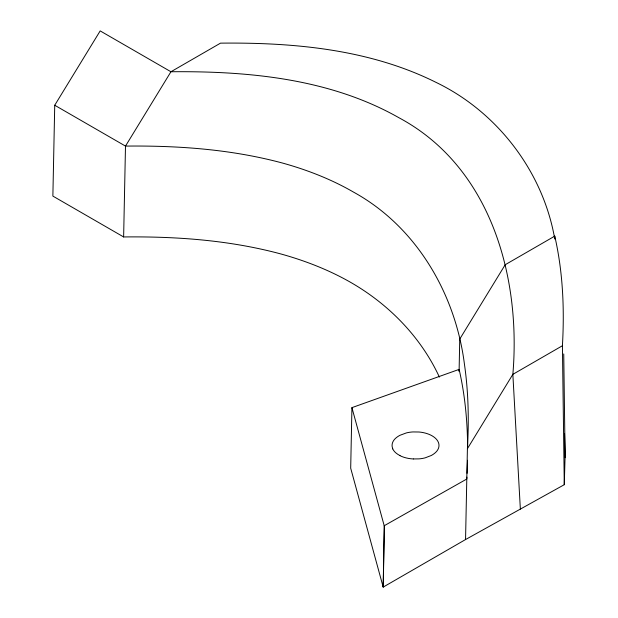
<?xml version="1.0" encoding="UTF-8"?>
<svg xmlns="http://www.w3.org/2000/svg" width="618" height="618" viewBox="0 0 618 618"><rect width="100%" height="100%" fill="white"/><g stroke="black" fill="none" stroke-linecap="round" stroke-linejoin="round"><path stroke-width="0.93" d="M564.558 433.72L565.13 454.987L564.273 484.697L465.555 539.545L383.191 587.1L350.692 468.189L351.928 407.641L459.128 369.386L459.097 371.302L459.746 339.081L505.2 264.736L554.755 236.122L554.755 238.996C543.168 171.881 497.498 111.997 436.084 82.403C369.688 49.255 293.681 42.348 220.502 43.144L170.939 71.75L125.493 146.095L123.631 236.949C176.269 236.346 229.34 240.139 280.348 253.82A255.914 147.748 0 0 1 351.572 282.897C389.247 304.744 421.051 337.328 439.375 377.057M520.356 509.093L512.855 374.353C521.159 276.771 490.792 166.891 398.88 117.706C330.097 78.679 248.567 70.977 170.939 71.75L100.178 30.9L54.732 105.245L52.87 196.091L123.631 236.949M465.555 539.545L467.409 448.699C469.031 420.518 468.467 392.144 464.435 364.187C455.528 293.967 416.47 226.659 353.426 192.051A255.914 147.748 0 0 0 282.21 162.967C231.202 149.293 178.131 145.5 125.493 146.095L54.732 105.245M467.525 460.279L467.077 473.334M466.884 477.119L466.791 479.012L384.203 525.74L383.191 587.1L384.427 526.551L351.928 407.641M564.273 484.697L562.419 345.74C564.52 309.093 562.975 271.997 554.755 236.122M467.409 448.699L512.855 374.353L562.419 345.74M413.365 458.942L418.973 458.88A21.908 12.646 0 0 0 425.169 457.838L431.179 455.536A25.415 14.677 0 0 0 435.628 452.407L436.393 451.634A20.888 12.059 0 0 0 437.042 450.854A23.53 13.588 0 0 0 419.012 432.005L412.986 431.936A21.877 12.63 0 0 0 406.35 432.924L400.016 435.273A25.214 14.554 0 0 0 395.481 438.401L394.701 439.182A21.035 12.144 0 0 0 394.029 439.985A23.808 13.743 0 0 0 392.16 446.667L392.77 448.877M459.128 369.386C464.929 394.693 467.409 420.68 467.617 446.613M563.74 353.944L565.13 457.699M413.303 458.965A23.53 13.588 0 0 1 399.846 455.605M399.97 455.574A23.237 13.418 0 0 1 392.716 448.884"/></g></svg>
